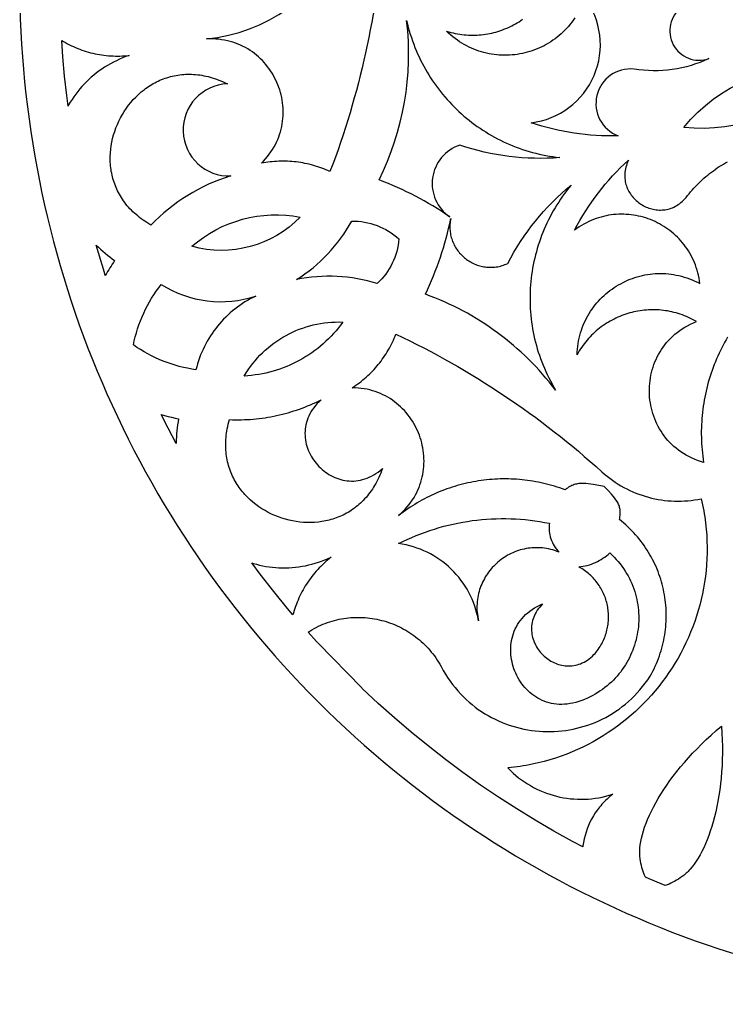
# Model space of a CAD drawing. Extents: x -227 to 273, y -253 to 247.
# Drawn here: x -226.6 to -53.3, y -252.7 to -12.2 of the extents above; entities that cross this region are included whole.
import ezdxf

# ---------------------------------------------------------------- set-up
doc = ezdxf.new("R2010")
doc.units = 0
doc.header["$MEASUREMENT"] = 0
doc.layers.add('LAYER_1', color=18, linetype='CONTINUOUS')

msp = doc.modelspace()

# ---------------------------------------------------------------- linework, layer by layer
at = {"layer": 'LAYER_1'}
for points in [[(23.35, 247.24, 0.414214), (-226.64, -2.75, 0.414214), (23.35, -252.74, 0.414214), (273.34, -2.75, 0.414214)], [(-131.52, -13.3), (-131.31, -14.14), (-131.08, -14.97), (-130.83, -15.8), (-130.57, -16.61), (-130.29, -17.42), (-130, -18.23), (-129.69, -19.02), (-129.37, -19.81), (-129.03, -20.59), (-128.68, -21.36), (-128.32, -22.12), (-127.94, -22.87), (-127.54, -23.61), (-127.14, -24.35), (-126.72, -25.07), (-126.28, -25.79), (-125.84, -26.49), (-125.38, -27.19), (-124.9, -27.88), (-124.42, -28.56), (-123.92, -29.22), (-123.41, -29.88), (-122.89, -30.52), (-122.35, -31.16), (-121.81, -31.79), (-121.25, -32.4), (-120.68, -33), (-120.1, -33.59), (-119.51, -34.17), (-118.91, -34.74), (-118.3, -35.3), (-117.67, -35.85), (-117.04, -36.38), (-116.4, -36.9), (-115.75, -37.41), (-115.08, -37.9), (-114.41, -38.39), (-113.73, -38.86), (-113.04, -39.32), (-112.34, -39.76), (-111.63, -40.2), (-110.91, -40.61), (-110.19, -41.02), (-109.45, -41.41), (-108.71, -41.79), (-107.96, -42.15), (-107.2, -42.5), (-106.44, -42.84), (-105.67, -43.16), (-104.89, -43.46), (-104.1, -43.75), (-103.31, -44.03), (-102.51, -44.29), (-101.7, -44.54), (-100.89, -44.77), (-100.07, -44.98), (-99.24, -45.18), (-98.41, -45.37), (-97.58, -45.54), (-96.73, -45.69), (-95.89, -45.82), (-95.04, -45.94), (-94.18, -46.04), (-95.73, -46.15), (-97.29, -46.21), (-98.84, -46.24), (-100.4, -46.23), (-101.95, -46.17), (-103.5, -46.08), (-105.04, -45.94), (-106.59, -45.77), (-108.12, -45.56), (-109.66, -45.31), (-111.18, -45.02), (-112.7, -44.69), (-114.21, -44.32), (-115.71, -43.92), (-117.21, -43.47), (-118.69, -42.98, 0.61665), (-121.17, -60.59, 0.063158), (-138.49, -51.52, 0.145764), (-131.72, -12.45)], [(-63.75, -38.67, -0.255743), (-28.37, -24.09, -0.255743)], [(-184.47, -25.61), (-183.97, -25.63), (-183.48, -25.67), (-182.97, -25.72), (-182.47, -25.78), (-181.96, -25.86), (-181.45, -25.96), (-180.94, -26.06), (-180.42, -26.19), (-179.9, -26.32), (-179.38, -26.48), (-178.86, -26.64), (-178.33, -26.83), (-177.8, -27.03), (-177.27, -27.24), (-176.73, -27.47), (-176.2, -27.72), (-175.66, -27.98, 1), (-174.84, -50.56, 0.128453), (-194.42, -62.59), (-194.93, -62.3), (-195.42, -61.99), (-195.9, -61.68), (-196.36, -61.37), (-196.81, -61.04), (-197.24, -60.71), (-197.67, -60.37), (-198.07, -60.03), (-198.47, -59.68), (-198.85, -59.32), (-199.21, -58.96), (-199.57, -58.59), (-199.91, -58.22), (-200.23, -57.84), (-200.55, -57.45), (-200.85, -57.06), (-201.14, -56.67), (-201.41, -56.27), (-201.67, -55.87), (-201.92, -55.46), (-202.16, -55.05), (-202.38, -54.63), (-202.6, -54.22), (-202.8, -53.79), (-202.98, -53.37), (-203.16, -52.94), (-203.32, -52.51), (-203.48, -52.07), (-203.62, -51.64), (-203.75, -51.2), (-203.86, -50.76), (-203.97, -50.32), (-204.06, -49.87), (-204.15, -49.42), (-204.22, -48.98), (-204.28, -48.53), (-204.33, -48.08), (-204.37, -47.63), (-204.4, -47.18), (-204.41, -46.73), (-204.42, -46.28), (-204.42, -45.82), (-204.38, -44.92), (-204.3, -44.02), (-204.18, -43.13), (-204.02, -42.24), (-203.83, -41.35), (-203.59, -40.48), (-203.32, -39.61), (-203.02, -38.76), (-202.67, -37.92), (-202.3, -37.09), (-201.89, -36.28), (-201.44, -35.49), (-200.97, -34.71), (-200.46, -33.96), (-199.93, -33.23), (-199.36, -32.52), (-198.76, -31.84), (-198.14, -31.19), (-197.49, -30.56), (-196.81, -29.96), (-196.11, -29.4), (-195.74, -29.13), (-195.38, -28.86), (-195, -28.61), (-194.62, -28.37), (-194.24, -28.13), (-193.85, -27.9), (-193.45, -27.69), (-193.05, -27.48), (-192.64, -27.28), (-192.23, -27.09), (-191.81, -26.92), (-191.38, -26.75), (-190.95, -26.59), (-190.52, -26.45), (-190.08, -26.31), (-189.64, -26.19), (-189.19, -26.07), (-188.74, -25.97), (-188.28, -25.88), (-187.82, -25.8), (-187.35, -25.74), (-186.88, -25.68), (-186.4, -25.64), (-185.93, -25.61), (-185.44, -25.6), (-184.96, -25.6)], [(-184.42, -67.81, -0.228229), (-157.82, -60.62, -0.276488)], [(-145.18, -61.61, -0.186674), (-133.62, -66), (-133.7, -66.78), (-133.82, -67.56), (-133.98, -68.32), (-134.16, -69.07), (-134.39, -69.82), (-134.64, -70.55), (-134.93, -71.26), (-135.26, -71.96), (-135.61, -72.65), (-135.99, -73.32), (-136.41, -73.97), (-136.86, -74.61), (-137.33, -75.22), (-137.84, -75.81), (-138.37, -76.39), (-138.93, -76.93), (-140.14, -76.58), (-141.35, -76.26), (-142.57, -75.99), (-143.8, -75.75), (-145.04, -75.56), (-146.28, -75.4), (-147.52, -75.28), (-148.77, -75.2), (-150.02, -75.16), (-151.27, -75.16), (-152.52, -75.2), (-153.77, -75.28), (-155.02, -75.39), (-156.26, -75.55), (-157.5, -75.74), (-158.74, -75.98, 0.126855)], [(-207.31, -68), (-206.77, -68.5), (-206.23, -68.99), (-205.67, -69.47), (-205.1, -69.94), (-204.52, -70.4), (-203.94, -70.85), (-203.34, -71.29, 0.018216), (-205.62, -74.94), (-205.85, -74.23), (-207.3, -69.4), (-207.83, -67.49)], [(-191.89, -77.16, 0.224974), (-168.71, -80), (-169.39, -80.34), (-170.06, -80.69), (-170.72, -81.07), (-171.37, -81.46), (-172.01, -81.87), (-172.63, -82.29), (-173.24, -82.74), (-173.83, -83.19), (-174.41, -83.67), (-174.98, -84.16), (-175.54, -84.66), (-176.08, -85.18), (-176.6, -85.71), (-177.11, -86.25), (-177.6, -86.81), (-178.08, -87.39), (-178.55, -87.97), (-178.99, -88.57), (-179.42, -89.18), (-179.84, -89.8), (-180.23, -90.43), (-180.61, -91.08), (-180.98, -91.74), (-181.32, -92.4), (-181.65, -93.08), (-181.96, -93.76), (-182.25, -94.46), (-182.52, -95.17), (-182.77, -95.88), (-183, -96.6), (-183.21, -97.33), (-183.41, -98.07), (-184.43, -97.91), (-185.45, -97.72), (-186.47, -97.5), (-187.48, -97.25), (-188.48, -96.97), (-189.47, -96.66), (-190.46, -96.31), (-191.43, -95.94), (-192.4, -95.54), (-193.35, -95.12), (-194.29, -94.66), (-195.21, -94.18), (-196.12, -93.68), (-197.01, -93.14), (-197.89, -92.59), (-198.75, -92, -0.118726)]]:
    msp.add_lwpolyline(points, format="xyb", close=True, dxfattribs=at)
for points in [[(-137.45, 9.81, -0.074077), (-150.52, -49.48), (-151.02, -49.25), (-151.52, -49.04), (-152.02, -48.84), (-152.52, -48.64), (-153.03, -48.46), (-153.54, -48.29), (-154.06, -48.12), (-154.57, -47.97), (-155.09, -47.83), (-155.61, -47.7), (-156.13, -47.58), (-156.66, -47.46), (-157.19, -47.36), (-157.71, -47.27), (-158.24, -47.19), (-158.78, -47.12), (-159.31, -47.06), (-159.84, -47.01), (-160.38, -46.98), (-160.91, -46.95), (-161.45, -46.93), (-161.99, -46.92), (-162.52, -46.93), (-163.06, -46.94), (-163.6, -46.97), (-164.13, -47), (-164.67, -47.05), (-165.21, -47.11), (-165.74, -47.17), (-166.28, -47.25), (-166.81, -47.34), (-167.34, -47.44), (-166.81, -46.9), (-166.32, -46.35), (-165.85, -45.79), (-165.4, -45.22), (-164.99, -44.64), (-164.61, -44.05), (-164.25, -43.45), (-163.92, -42.84), (-163.62, -42.23), (-163.34, -41.61), (-163.09, -40.98), (-162.87, -40.35), (-162.67, -39.71), (-162.5, -39.07), (-162.36, -38.43), (-162.24, -37.78), (-162.15, -37.13), (-162.08, -36.48), (-162.03, -35.83), (-162.01, -35.18), (-162.01, -34.53), (-162.04, -33.88), (-162.09, -33.24), (-162.16, -32.59), (-162.26, -31.95), (-162.37, -31.32), (-162.51, -30.69), (-162.68, -30.06), (-162.86, -29.44), (-163.07, -28.83), (-163.29, -28.23), (-163.54, -27.63), (-163.81, -27.04), (-164.1, -26.47), (-164.4, -25.9), (-164.73, -25.34), (-165.08, -24.8), (-165.45, -24.27), (-165.83, -23.75), (-166.24, -23.24), (-166.66, -22.75), (-167.1, -22.27), (-167.56, -21.81), (-168.03, -21.37), (-168.53, -20.94), (-169.04, -20.53), (-169.56, -20.14), (-170.11, -19.77), (-170.67, -19.41), (-171.24, -19.08), (-171.83, -18.77), (-172.44, -18.48), (-173.06, -18.22), (-173.7, -17.97), (-174.35, -17.75), (-175.01, -17.56), (-175.69, -17.39), (-176.38, -17.24), (-177.09, -17.13), (-177.81, -17.04), (-178.54, -16.97), (-179.28, -16.94), (-180.04, -16.93), (-180.81, -16.96, 0.260478), (-146.99, 6.77)], [(-64.27, -9.18, 0.862472), (-57.58, -21.76, -0.153049), (-75.95, -24.34, 0.87466), (-79.85, -40.72, -0.089383), (-101.19, -37.51, 0.578149), (-88.1, -6.78)]]:
    msp.add_lwpolyline(points, format="xyb", dxfattribs=at)
for points in [[(-90.46, -11.75), (-90.83, -12.3), (-91.22, -12.83), (-91.63, -13.35), (-92.04, -13.86), (-92.48, -14.35), (-92.92, -14.82), (-93.38, -15.27), (-93.85, -15.71), (-94.34, -16.13), (-94.83, -16.53), (-95.34, -16.92), (-95.86, -17.29), (-96.39, -17.65), (-96.93, -17.98), (-97.47, -18.3), (-98.03, -18.6), (-98.59, -18.89), (-99.17, -19.15), (-99.75, -19.4), (-100.33, -19.63), (-100.93, -19.84), (-101.53, -20.04), (-102.13, -20.21), (-102.74, -20.37), (-103.35, -20.51), (-103.97, -20.63), (-104.59, -20.73), (-105.22, -20.82), (-105.84, -20.88), (-106.47, -20.93), (-107.1, -20.95), (-107.74, -20.96), (-108.37, -20.95), (-109, -20.91), (-109.63, -20.86), (-110.26, -20.79), (-110.89, -20.7), (-111.52, -20.59), (-112.14, -20.46), (-112.77, -20.3), (-113.39, -20.13), (-114, -19.94), (-114.61, -19.73), (-115.22, -19.49), (-115.82, -19.24), (-116.41, -18.96), (-117, -18.67), (-117.58, -18.35), (-118.16, -18.01), (-118.73, -17.65), (-119.28, -17.27), (-119.83, -16.87), (-120.38, -16.45), (-120.91, -16), (-121.43, -15.53), (-121.94, -15.04), (-121.4, -15.21), (-120.87, -15.35), (-120.33, -15.49), (-119.8, -15.6), (-119.26, -15.71), (-118.72, -15.8), (-118.19, -15.87), (-117.65, -15.93), (-117.12, -15.98), (-116.58, -16.01), (-116.05, -16.03), (-115.52, -16.04), (-114.99, -16.03), (-114.46, -16.01), (-113.93, -15.98), (-113.41, -15.93), (-112.89, -15.87), (-112.37, -15.8), (-111.85, -15.72), (-111.34, -15.62), (-110.83, -15.51), (-110.32, -15.39), (-109.82, -15.25), (-109.32, -15.1), (-108.83, -14.95), (-108.34, -14.77), (-107.85, -14.59), (-107.37, -14.4), (-106.9, -14.19), (-106.43, -13.97), (-105.96, -13.75), (-105.5, -13.51), (-105.05, -13.26), (-104.6, -12.99), (-104.16, -12.72), (-103.73, -12.44), (-103.3, -12.14)], [(-53, -90.05), (-53.38, -90.71), (-53.75, -91.36), (-54.11, -92.03), (-54.45, -92.7), (-54.79, -93.37), (-55.11, -94.05), (-55.43, -94.74), (-55.73, -95.43), (-56.02, -96.13), (-56.3, -96.83), (-56.57, -97.53), (-56.83, -98.24), (-57.07, -98.95), (-57.31, -99.67), (-57.53, -100.39), (-57.74, -101.11), (-57.94, -101.84), (-58.12, -102.57), (-58.3, -103.31), (-58.46, -104.05), (-58.61, -104.79), (-58.75, -105.53), (-58.87, -106.28), (-58.99, -107.03), (-59.09, -107.78), (-59.18, -108.53), (-59.26, -109.29), (-59.32, -110.05), (-59.37, -110.81), (-59.41, -111.57), (-59.44, -112.33), (-59.46, -113.1), (-59.46, -113.86), (-59.45, -114.63), (-59.42, -115.4), (-59.39, -116.17), (-59.34, -116.94), (-59.27, -117.71), (-59.2, -118.48), (-59.11, -119.25), (-59.01, -120.02), (-58.89, -120.79), (-59.67, -120.56), (-60.42, -120.3), (-61.16, -120.01), (-61.86, -119.7), (-62.55, -119.36), (-63.21, -119), (-63.85, -118.62), (-64.47, -118.22), (-65.06, -117.79), (-65.63, -117.35), (-66.17, -116.88), (-66.7, -116.4), (-67.19, -115.9), (-67.67, -115.39), (-68.12, -114.85), (-68.55, -114.31), (-68.96, -113.74), (-69.34, -113.17), (-69.69, -112.58), (-70.03, -111.98), (-70.34, -111.37), (-70.63, -110.75), (-70.89, -110.12), (-71.13, -109.48), (-71.34, -108.83), (-71.53, -108.18), (-71.7, -107.52), (-71.84, -106.86), (-71.96, -106.19), (-72.06, -105.51), (-72.13, -104.84), (-72.17, -104.16), (-72.2, -103.48), (-72.19, -102.8), (-72.17, -102.12), (-72.12, -101.44), (-72.04, -100.77), (-71.94, -100.09), (-71.82, -99.42), (-71.67, -98.76), (-71.5, -98.1), (-71.3, -97.44), (-71.07, -96.8), (-70.83, -96.16), (-70.56, -95.53), (-70.26, -94.91), (-69.94, -94.3), (-69.59, -93.7), (-69.22, -93.11), (-68.82, -92.53), (-68.4, -91.97), (-67.96, -91.42), (-67.49, -90.89), (-66.99, -90.38), (-66.47, -89.88), (-65.92, -89.39), (-65.35, -88.93), (-64.75, -88.49), (-64.13, -88.06), (-63.48, -87.66), (-62.81, -87.28), (-62.11, -86.92), (-61.39, -86.58), (-60.64, -86.27), (-61.12, -85.99), (-61.61, -85.73), (-62.11, -85.48), (-62.6, -85.25), (-63.1, -85.03), (-63.61, -84.83), (-64.11, -84.63), (-64.62, -84.46), (-65.14, -84.29), (-65.65, -84.14), (-66.16, -84), (-66.68, -83.88), (-67.2, -83.77), (-67.72, -83.67), (-68.24, -83.59), (-68.76, -83.52), (-69.29, -83.46), (-69.81, -83.42), (-70.33, -83.39), (-70.85, -83.37), (-71.37, -83.37), (-71.9, -83.37), (-72.42, -83.39), (-72.93, -83.43), (-73.45, -83.47), (-73.97, -83.53), (-74.48, -83.6), (-74.99, -83.69), (-75.5, -83.78), (-76.01, -83.89), (-76.51, -84.01), (-77.01, -84.15), (-77.51, -84.29), (-78, -84.45), (-78.49, -84.62), (-78.98, -84.8), (-79.46, -84.99), (-79.93, -85.19), (-80.41, -85.41), (-80.87, -85.64), (-81.33, -85.88), (-81.79, -86.13), (-82.24, -86.39), (-82.68, -86.66), (-83.12, -86.95), (-83.55, -87.25), (-83.98, -87.55), (-84.4, -87.87), (-84.81, -88.2), (-85.21, -88.54), (-85.6, -88.89), (-85.99, -89.25), (-86.37, -89.63), (-86.74, -90.01), (-87.1, -90.41), (-87.46, -90.81), (-87.8, -91.23), (-88.14, -91.65), (-88.46, -92.09), (-88.78, -92.53), (-89.08, -92.99), (-89.38, -93.46), (-89.66, -93.93), (-89.93, -94.42), (-89.91, -93.71), (-89.85, -93.02), (-89.78, -92.33), (-89.68, -91.64), (-89.56, -90.97), (-89.42, -90.31), (-89.26, -89.66), (-89.08, -89.02), (-88.88, -88.38), (-88.66, -87.76), (-88.42, -87.15), (-88.17, -86.55), (-87.89, -85.96), (-87.6, -85.39), (-87.29, -84.82), (-86.96, -84.27), (-86.61, -83.73), (-86.25, -83.2), (-85.88, -82.69), (-85.49, -82.18), (-85.08, -81.7), (-84.66, -81.22), (-84.23, -80.76), (-83.78, -80.31), (-83.32, -79.88), (-82.85, -79.46), (-82.36, -79.06), (-81.87, -78.67), (-81.36, -78.3), (-80.84, -77.94), (-80.31, -77.6), (-79.77, -77.27), (-79.22, -76.97), (-78.66, -76.67), (-78.1, -76.4), (-77.52, -76.14), (-76.94, -75.9), (-76.35, -75.68), (-75.75, -75.47), (-75.15, -75.29), (-74.54, -75.12), (-73.92, -74.97), (-73.3, -74.84), (-72.68, -74.73), (-72.04, -74.64), (-71.41, -74.57), (-70.77, -74.51), (-70.13, -74.48), (-69.49, -74.47), (-68.84, -74.48), (-68.19, -74.51), (-67.54, -74.57), (-66.89, -74.64), (-66.24, -74.74), (-65.59, -74.85), (-64.94, -74.99), (-64.29, -75.16), (-63.64, -75.34), (-62.99, -75.55), (-62.35, -75.78), (-61.71, -76.04), (-61.07, -76.32), (-60.43, -76.62), (-59.8, -76.95), (-59.89, -76.26), (-60.01, -75.59), (-60.14, -74.92), (-60.3, -74.27), (-60.48, -73.63), (-60.68, -73), (-60.9, -72.38), (-61.14, -71.78), (-61.39, -71.19), (-61.67, -70.61), (-61.96, -70.04), (-62.27, -69.49), (-62.6, -68.95), (-62.94, -68.42), (-63.3, -67.91), (-63.67, -67.41), (-64.06, -66.93), (-64.47, -66.46), (-64.88, -66), (-65.31, -65.56), (-65.76, -65.14), (-66.21, -64.73), (-66.68, -64.33), (-67.16, -63.95), (-67.66, -63.59), (-68.16, -63.24), (-68.67, -62.91), (-69.19, -62.6), (-69.72, -62.3), (-70.26, -62.01), (-70.81, -61.75), (-71.37, -61.5), (-71.93, -61.27), (-72.5, -61.06), (-73.08, -60.86), (-73.67, -60.69), (-74.25, -60.53), (-74.85, -60.39), (-75.45, -60.26), (-76.05, -60.16), (-76.66, -60.08), (-77.26, -60.01), (-77.88, -59.97), (-78.49, -59.94), (-79.11, -59.93), (-79.72, -59.95), (-80.34, -59.98), (-80.96, -60.03), (-81.58, -60.11), (-82.2, -60.2), (-82.81, -60.32), (-83.43, -60.46), (-84.04, -60.62), (-84.65, -60.8), (-85.26, -61), (-85.87, -61.22), (-86.47, -61.47), (-87.06, -61.74), (-87.65, -62.03), (-88.24, -62.34), (-88.82, -62.68), (-89.39, -63.04), (-89.96, -63.42), (-90.52, -63.83), (-89.88, -62.63), (-89.22, -61.45), (-88.53, -60.28), (-87.81, -59.12), (-87.07, -57.99), (-86.3, -56.87), (-85.51, -55.77), (-84.7, -54.69), (-83.86, -53.62), (-83, -52.58), (-82.11, -51.55), (-81.2, -50.54), (-80.27, -49.56), (-79.32, -48.59), (-78.34, -47.64), (-77.35, -46.72), (-77.53, -47.14), (-77.69, -47.56), (-77.83, -47.97), (-77.95, -48.38), (-78.05, -48.79), (-78.12, -49.2), (-78.18, -49.6), (-78.21, -50), (-78.23, -50.39), (-78.22, -50.78), (-78.2, -51.16), (-78.15, -51.54), (-78.1, -51.91), (-78.02, -52.28), (-77.93, -52.64), (-77.82, -52.99), (-77.69, -53.34), (-77.55, -53.68), (-77.39, -54.01), (-77.22, -54.33), (-77.04, -54.65), (-76.85, -54.96), (-76.64, -55.25), (-76.41, -55.54), (-76.18, -55.82), (-75.94, -56.09), (-75.68, -56.35), (-75.42, -56.6), (-75.14, -56.84), (-74.86, -57.06), (-74.56, -57.28), (-74.26, -57.48), (-73.95, -57.67), (-73.63, -57.85), (-73.31, -58.02), (-72.98, -58.17), (-72.64, -58.31), (-72.3, -58.43), (-71.96, -58.55), (-71.61, -58.64), (-71.25, -58.73), (-70.9, -58.79), (-70.54, -58.85), (-70.17, -58.88), (-69.81, -58.91), (-69.44, -58.91), (-69.08, -58.9), (-68.71, -58.87), (-68.34, -58.82), (-67.98, -58.76), (-67.61, -58.68), (-67.25, -58.58), (-66.89, -58.46), (-66.53, -58.33), (-66.17, -58.17), (-65.82, -57.99), (-65.47, -57.8), (-65.13, -57.58), (-64.79, -57.35), (-64.46, -57.09), (-64.13, -56.81), (-63.81, -56.52), (-63.5, -56.2), (-63.19, -55.85), (-62.83, -55.38), (-62.46, -54.92), (-62.09, -54.46), (-61.7, -54.01), (-61.31, -53.57), (-60.91, -53.14), (-60.5, -52.71), (-60.09, -52.29), (-59.67, -51.89), (-59.23, -51.49), (-58.8, -51.09), (-58.35, -50.71), (-57.9, -50.34), (-57.44, -49.97), (-56.98, -49.61), (-56.5, -49.27), (-56.03, -48.93), (-55.54, -48.6), (-55.05, -48.27), (-54.55, -47.96), (-54.05, -47.66), (-53.54, -47.37), (-53.02, -47.08)]]:
    msp.add_lwpolyline(points, dxfattribs=at)
for points in [[(-215.9, -17.57), (-215.41, -17.84), (-214.92, -18.11), (-214.43, -18.37), (-213.93, -18.61), (-213.43, -18.84), (-212.92, -19.07), (-212.4, -19.28), (-211.88, -19.48), (-211.36, -19.67), (-210.83, -19.85), (-210.3, -20.01), (-209.77, -20.17), (-209.23, -20.32), (-208.69, -20.45), (-208.15, -20.57), (-207.6, -20.68), (-207.06, -20.78), (-206.51, -20.87), (-205.95, -20.95), (-205.4, -21.01), (-204.84, -21.06), (-204.28, -21.1), (-203.72, -21.13), (-203.16, -21.15), (-202.6, -21.16), (-202.04, -21.15), (-201.47, -21.13), (-200.91, -21.1), (-200.34, -21.06), (-199.78, -21), (-200.58, -21.29), (-201.37, -21.6), (-202.14, -21.93), (-202.9, -22.28), (-203.65, -22.65), (-204.38, -23.04), (-205.09, -23.46), (-205.8, -23.89), (-206.48, -24.34), (-207.15, -24.81), (-207.8, -25.3), (-208.44, -25.81), (-209.06, -26.33), (-209.66, -26.88), (-210.24, -27.44), (-210.81, -28.01), (-211.35, -28.6), (-211.88, -29.21), (-212.39, -29.83), (-212.88, -30.46), (-213.34, -31.11), (-213.79, -31.78), (-214.22, -32.45), (-214.63, -33.14), (-214.77, -33.4), (-215.09, -30.84), (-215.6, -26.09), (-216.02, -21.36), (-216.29, -17.33)], [(-91.92, -53.48), (-92.45, -54.15), (-92.97, -54.84), (-93.47, -55.53), (-93.96, -56.23), (-94.43, -56.94), (-94.89, -57.65), (-95.33, -58.38), (-95.75, -59.11), (-96.17, -59.84), (-96.56, -60.59), (-96.94, -61.34), (-97.31, -62.09), (-97.66, -62.85), (-97.99, -63.62), (-98.31, -64.39), (-98.62, -65.17), (-98.91, -65.95), (-99.18, -66.74), (-99.44, -67.53), (-99.68, -68.32), (-99.91, -69.12), (-100.12, -69.93), (-100.32, -70.73), (-100.5, -71.54), (-100.67, -72.35), (-100.82, -73.17), (-100.95, -73.99), (-101.07, -74.81), (-101.17, -75.63), (-101.26, -76.45), (-101.33, -77.28), (-101.39, -78.1), (-101.43, -78.93), (-101.45, -79.76), (-101.46, -80.59), (-101.45, -81.42), (-101.43, -82.25), (-101.39, -83.07), (-101.34, -83.9), (-101.27, -84.73), (-101.18, -85.56), (-101.08, -86.39), (-100.96, -87.21), (-100.83, -88.03), (-100.67, -88.86), (-100.51, -89.68), (-100.33, -90.49), (-100.13, -91.31), (-99.91, -92.12), (-99.68, -92.93), (-99.43, -93.74), (-99.17, -94.54), (-98.89, -95.34), (-98.59, -96.13), (-98.28, -96.92), (-97.95, -97.71), (-97.61, -98.49), (-97.25, -99.27), (-96.87, -100.04), (-96.48, -100.81), (-96.07, -101.57), (-95.64, -102.32), (-95.2, -103.07), (-95.97, -102.07), (-96.76, -101.08), (-97.56, -100.11), (-98.38, -99.15), (-99.22, -98.21), (-100.08, -97.29), (-100.95, -96.38), (-101.83, -95.49), (-102.73, -94.62), (-103.65, -93.76), (-104.58, -92.92), (-105.53, -92.1), (-106.49, -91.29), (-107.46, -90.51), (-108.45, -89.74), (-109.45, -88.99), (-110.47, -88.25), (-111.5, -87.54), (-112.54, -86.84), (-113.59, -86.16), (-114.66, -85.5), (-115.74, -84.86), (-116.83, -84.24), (-117.93, -83.64), (-119.04, -83.06), (-120.17, -82.5), (-121.3, -81.96), (-122.45, -81.44), (-123.61, -80.94), (-124.77, -80.46), (-125.95, -80), (-127.14, -79.56), (-126.61, -78.45), (-126.11, -77.33), (-125.62, -76.21), (-125.14, -75.08), (-124.69, -73.94), (-124.26, -72.79), (-123.84, -71.64), (-123.44, -70.48), (-123.06, -69.32), (-122.7, -68.15), (-122.35, -66.97), (-122.03, -65.79), (-121.72, -64.6), (-121.44, -63.41), (-121.17, -62.21), (-120.92, -61.01), (-120.99, -61.38), (-121.04, -61.76), (-121.08, -62.13), (-121.11, -62.49), (-121.12, -62.86), (-121.12, -63.22), (-121.11, -63.57), (-121.09, -63.93), (-121.05, -64.28), (-121, -64.62), (-120.94, -64.96), (-120.86, -65.3), (-120.78, -65.63), (-120.68, -65.96), (-120.58, -66.28), (-120.46, -66.6), (-120.33, -66.91), (-120.19, -67.22), (-120.04, -67.52), (-119.89, -67.81), (-119.72, -68.1), (-119.54, -68.38), (-119.35, -68.66), (-119.16, -68.93), (-118.96, -69.19), (-118.74, -69.45), (-118.52, -69.69), (-118.3, -69.93), (-118.06, -70.17), (-117.82, -70.39), (-117.57, -70.61), (-117.31, -70.82), (-117.05, -71.02), (-116.78, -71.21), (-116.5, -71.39), (-116.22, -71.57), (-115.93, -71.73), (-115.64, -71.88), (-115.34, -72.03), (-115.04, -72.17), (-114.73, -72.29), (-114.42, -72.41), (-114.11, -72.51), (-113.79, -72.61), (-113.46, -72.69), (-113.14, -72.77), (-112.8, -72.83), (-112.47, -72.88), (-112.14, -72.92), (-111.8, -72.94), (-111.46, -72.96), (-111.11, -72.96), (-110.77, -72.96), (-110.42, -72.93), (-110.08, -72.9), (-109.73, -72.85), (-109.38, -72.8), (-109.03, -72.72), (-108.68, -72.64), (-108.33, -72.54), (-107.98, -72.42), (-107.63, -72.3), (-107.28, -72.15), (-106.94, -72), (-106.2, -70.62), (-105.43, -69.27), (-104.63, -67.93), (-103.8, -66.62), (-102.93, -65.33), (-102.03, -64.06), (-101.1, -62.82), (-100.13, -61.6), (-99.14, -60.41), (-98.12, -59.24), (-97.06, -58.1), (-95.98, -56.99), (-94.87, -55.9), (-93.73, -54.84), (-92.57, -53.81), (-91.37, -52.81)], [(-147.38, -86.38), (-147.91, -87.11), (-148.47, -87.82), (-149.04, -88.51), (-149.63, -89.19), (-150.24, -89.84), (-150.87, -90.48), (-151.51, -91.1), (-152.17, -91.69), (-152.84, -92.27), (-153.53, -92.83), (-154.23, -93.37), (-154.95, -93.89), (-155.68, -94.39), (-156.43, -94.87), (-157.18, -95.32), (-157.95, -95.76), (-158.73, -96.17), (-159.53, -96.56), (-160.33, -96.93), (-161.14, -97.28), (-161.97, -97.61), (-162.8, -97.91), (-163.64, -98.19), (-164.49, -98.44), (-165.35, -98.67), (-166.22, -98.88), (-167.09, -99.07), (-167.97, -99.23), (-168.86, -99.36), (-169.75, -99.47), (-170.65, -99.56), (-171.55, -99.62), (-171.07, -98.83), (-170.56, -98.06), (-170.03, -97.31), (-169.48, -96.58), (-168.9, -95.88), (-168.31, -95.19), (-167.69, -94.53), (-167.05, -93.9), (-166.39, -93.28), (-165.71, -92.69), (-165.02, -92.12), (-164.31, -91.58), (-163.58, -91.06), (-162.83, -90.57), (-162.07, -90.1), (-161.29, -89.66), (-160.5, -89.24), (-159.69, -88.85), (-158.88, -88.49), (-158.05, -88.15), (-157.21, -87.84), (-156.35, -87.56), (-155.49, -87.31), (-154.62, -87.09), (-153.74, -86.89), (-152.85, -86.73), (-151.95, -86.59), (-151.05, -86.49), (-150.14, -86.42), (-149.22, -86.37), (-148.3, -86.36)], [(-132.62, -90.18), (-130.91, -91.02), (-129.21, -91.88), (-127.51, -92.74), (-125.82, -93.63), (-124.14, -94.53), (-122.47, -95.45), (-120.81, -96.38), (-119.16, -97.32), (-117.52, -98.28), (-115.88, -99.26), (-114.26, -100.25), (-112.64, -101.25), (-111.04, -102.28), (-109.44, -103.31), (-107.85, -104.36), (-106.28, -105.43), (-104.71, -106.5), (-103.15, -107.6), (-101.6, -108.71), (-100.07, -109.83), (-98.54, -110.97), (-97.02, -112.12), (-95.52, -113.28), (-94.02, -114.46), (-92.54, -115.65), (-91.06, -116.86), (-89.6, -118.08), (-88.15, -119.32), (-86.71, -120.57), (-85.28, -121.83), (-83.86, -123.1), (-83.84, -123.11), (-83.21, -123.66), (-82.57, -124.19), (-81.92, -124.7), (-81.25, -125.19), (-80.57, -125.66), (-79.88, -126.1), (-79.18, -126.53), (-78.47, -126.93), (-77.75, -127.31), (-77.02, -127.66), (-76.27, -128), (-75.52, -128.31), (-74.76, -128.61), (-74, -128.87), (-73.22, -129.12), (-72.44, -129.34), (-71.66, -129.54), (-70.86, -129.72), (-70.07, -129.88), (-69.26, -130.01), (-68.46, -130.11), (-67.65, -130.2), (-66.84, -130.26), (-66.02, -130.29), (-65.2, -130.3), (-64.38, -130.29), (-63.56, -130.26), (-62.74, -130.19), (-61.92, -130.11), (-61.1, -130), (-60.28, -129.86), (-59.46, -129.7), (-59.3, -130.45), (-59.14, -131.19), (-58.99, -131.94), (-58.85, -132.68), (-58.73, -133.43), (-58.61, -134.17), (-58.42, -135.66), (-58.26, -137.14), (-58.14, -138.61), (-58.07, -140.09), (-58.04, -141.55), (-58.04, -143.01), (-58.09, -144.47), (-58.17, -145.91), (-58.3, -147.35), (-58.46, -148.78), (-58.66, -150.2), (-58.9, -151.61), (-59.17, -153.01), (-59.48, -154.4), (-59.83, -155.78), (-60.21, -157.15), (-60.62, -158.5), (-61.08, -159.84), (-61.56, -161.16), (-62.08, -162.47), (-62.63, -163.77), (-63.22, -165.04), (-63.84, -166.31), (-64.49, -167.55), (-65.17, -168.78), (-65.88, -169.98), (-66.62, -171.17), (-67.39, -172.34), (-68.2, -173.49), (-69.03, -174.62), (-69.89, -175.72), (-70.78, -176.81), (-71.7, -177.87), (-72.64, -178.91), (-73.61, -179.92), (-74.61, -180.91), (-75.63, -181.87), (-76.68, -182.81), (-77.76, -183.72), (-78.86, -184.6), (-79.98, -185.45), (-81.13, -186.28), (-82.3, -187.08), (-83.5, -187.84), (-84.72, -188.58), (-85.95, -189.29), (-87.22, -189.96), (-88.5, -190.6), (-89.8, -191.21), (-91.12, -191.79), (-92.47, -192.33), (-93.83, -192.84), (-95.21, -193.31), (-96.61, -193.75), (-98.03, -194.14), (-99.46, -194.51), (-100.92, -194.83), (-101.65, -194.98), (-102.39, -195.12), (-103.13, -195.24), (-103.87, -195.36), (-104.62, -195.47), (-105.37, -195.57), (-106.13, -195.66), (-106.89, -195.74), (-106.26, -196.37), (-105.61, -196.98), (-104.94, -197.57), (-104.26, -198.12), (-103.56, -198.65), (-102.84, -199.16), (-102.11, -199.63), (-101.36, -200.08), (-100.6, -200.51), (-99.82, -200.9), (-99.04, -201.27), (-98.24, -201.6), (-97.43, -201.91), (-96.62, -202.2), (-95.79, -202.45), (-94.96, -202.67), (-94.12, -202.87), (-93.27, -203.03), (-92.42, -203.17), (-91.56, -203.28), (-90.7, -203.35), (-89.83, -203.4), (-88.96, -203.42), (-88.1, -203.4), (-87.22, -203.36), (-86.35, -203.28), (-85.48, -203.17), (-84.62, -203.04), (-83.75, -202.87), (-82.89, -202.67), (-82.03, -202.43), (-81.17, -202.17), (-81.53, -202.46), (-81.89, -202.75), (-82.23, -203.05), (-82.57, -203.36), (-82.9, -203.67), (-83.22, -203.99), (-83.53, -204.32), (-83.83, -204.65), (-84.12, -204.99), (-84.41, -205.33), (-84.68, -205.68), (-84.95, -206.03), (-85.46, -206.76), (-85.93, -207.5), (-86.36, -208.26), (-86.76, -209.04), (-87.12, -209.84), (-87.45, -210.64), (-87.73, -211.46), (-87.98, -212.3), (-88.19, -213.14), (-88.37, -213.99), (-88.5, -214.84), (-88.53, -215.11), (-91.03, -213.8), (-95.64, -211.24), (-100.2, -208.57), (-104.72, -205.79), (-109.18, -202.91), (-113.59, -199.92), (-117.94, -196.83), (-122.22, -193.63), (-126.45, -190.34), (-130.6, -186.95), (-134.68, -183.47), (-138.68, -179.89), (-142.6, -176.22), (-142.74, -176.09), (-153.46, -165.14), (-153.87, -164.7), (-155.88, -162.45), (-155.49, -162.19), (-154.96, -161.87), (-154.43, -161.57), (-153.89, -161.28), (-153.34, -161), (-152.8, -160.75), (-152.24, -160.51), (-151.69, -160.29), (-151.12, -160.08), (-150.56, -159.89), (-149.99, -159.71), (-149.42, -159.55), (-148.85, -159.41), (-148.27, -159.28), (-147.7, -159.17), (-147.12, -159.07), (-146.54, -158.99), (-145.96, -158.92), (-145.38, -158.87), (-144.79, -158.83), (-144.21, -158.81), (-143.63, -158.8), (-143.05, -158.81), (-142.46, -158.83), (-141.88, -158.87), (-141.31, -158.92), (-140.73, -158.99), (-140.15, -159.07), (-139.58, -159.16), (-139.01, -159.27), (-138.44, -159.4), (-137.88, -159.54), (-137.32, -159.69), (-136.76, -159.85), (-136.21, -160.03), (-135.66, -160.22), (-135.11, -160.43), (-134.57, -160.65), (-134.04, -160.89), (-133.51, -161.13), (-132.99, -161.39), (-132.47, -161.67), (-131.96, -161.95), (-131.46, -162.25), (-130.96, -162.57), (-130.47, -162.89), (-129.99, -163.23), (-129.52, -163.58), (-129.05, -163.95), (-128.6, -164.32), (-128.15, -164.71), (-127.71, -165.11), (-127.28, -165.53), (-126.86, -165.95), (-126.45, -166.39), (-126.05, -166.84), (-125.67, -167.3), (-125.29, -167.78), (-124.92, -168.26), (-124.57, -168.76), (-124.22, -169.27), (-123.89, -169.79), (-123.58, -170.32), (-123.27, -170.86), (-122.76, -171.8), (-122.23, -172.7), (-121.67, -173.58), (-121.09, -174.42), (-120.49, -175.24), (-119.86, -176.04), (-119.21, -176.8), (-118.55, -177.54), (-117.86, -178.25), (-117.15, -178.93), (-116.43, -179.58), (-115.68, -180.21), (-114.92, -180.81), (-114.15, -181.37), (-113.36, -181.92), (-112.55, -182.43), (-111.73, -182.91), (-110.9, -183.37), (-110.05, -183.8), (-109.2, -184.2), (-108.33, -184.57), (-107.45, -184.91), (-106.57, -185.23), (-105.67, -185.51), (-104.77, -185.77), (-103.87, -186), (-102.95, -186.2), (-102.03, -186.37), (-101.11, -186.52), (-100.18, -186.63), (-99.25, -186.72), (-98.32, -186.78), (-97.39, -186.81), (-96.45, -186.81), (-95.52, -186.78), (-94.58, -186.72), (-93.65, -186.63), (-92.72, -186.52), (-91.8, -186.37), (-90.88, -186.2), (-89.96, -186), (-89.05, -185.77), (-88.15, -185.51), (-87.25, -185.22), (-86.36, -184.9), (-85.48, -184.55), (-84.61, -184.17), (-83.75, -183.76), (-82.9, -183.33), (-82.06, -182.86), (-81.24, -182.37), (-80.42, -181.84), (-79.63, -181.29), (-78.84, -180.7), (-78.08, -180.09), (-77.32, -179.45), (-76.59, -178.78), (-75.88, -178.08), (-75.18, -177.34), (-74.5, -176.58), (-73.85, -175.79), (-73.21, -174.97), (-72.6, -174.12), (-72, -173.24), (-71.67, -172.63), (-71.34, -172.02), (-71.04, -171.4), (-70.74, -170.78), (-70.47, -170.16), (-70.2, -169.53), (-69.96, -168.89), (-69.73, -168.26), (-69.51, -167.62), (-69.31, -166.98), (-69.12, -166.33), (-68.95, -165.68), (-68.8, -165.03), (-68.66, -164.38), (-68.53, -163.73), (-68.42, -163.07), (-68.32, -162.42), (-68.24, -161.76), (-68.17, -161.11), (-68.12, -160.45), (-68.08, -159.79), (-68.06, -159.13), (-68.05, -158.48), (-68.06, -157.82), (-68.08, -157.16), (-68.11, -156.51), (-68.16, -155.85), (-68.22, -155.2), (-68.3, -154.55), (-68.39, -153.9), (-68.5, -153.26), (-68.62, -152.61), (-68.75, -151.97), (-68.9, -151.33), (-69.06, -150.7), (-69.23, -150.07), (-69.42, -149.44), (-69.62, -148.82), (-69.84, -148.2), (-70.07, -147.58), (-70.31, -146.97), (-70.57, -146.37), (-70.84, -145.77), (-71.12, -145.17), (-71.42, -144.58), (-71.73, -144), (-72.06, -143.43), (-72.39, -142.86), (-72.74, -142.29), (-73.11, -141.73), (-73.49, -141.19), (-73.88, -140.64), (-74.28, -140.11), (-74.69, -139.58), (-75.12, -139.06), (-75.57, -138.55), (-76.02, -138.05), (-76.49, -137.56), (-76.97, -137.08), (-77.46, -136.6), (-77.97, -136.14), (-78.48, -135.68), (-79.02, -135.24), (-79.56, -134.81), (-79.48, -134.47), (-79.42, -134.15), (-79.37, -133.83), (-79.34, -133.53), (-79.33, -133.23), (-79.33, -132.94), (-79.35, -132.66), (-79.38, -132.39), (-79.43, -132.13), (-79.49, -131.87), (-79.56, -131.62), (-79.64, -131.37), (-79.74, -131.13), (-79.85, -130.89), (-79.97, -130.65), (-80.1, -130.42), (-80.39, -129.97), (-80.72, -129.52), (-81.08, -129.07), (-81.47, -128.62), (-82.32, -127.7), (-83.25, -126.72), (-84.63, -126.47), (-85.94, -126.22), (-86.56, -126.12), (-87.18, -126.03), (-87.77, -125.97), (-88.36, -125.94), (-88.94, -125.95), (-89.22, -125.97), (-89.51, -126), (-89.79, -126.04), (-90.07, -126.1), (-90.35, -126.17), (-90.63, -126.25), (-90.9, -126.35), (-91.18, -126.46), (-91.46, -126.59), (-91.74, -126.74), (-92.01, -126.91), (-92.29, -127.09), (-92.57, -127.3), (-92.85, -127.52), (-93.49, -127.29), (-94.14, -127.06), (-94.79, -126.85), (-95.45, -126.65), (-96.1, -126.46), (-96.76, -126.28), (-97.42, -126.11), (-98.08, -125.95), (-98.74, -125.8), (-99.41, -125.66), (-100.07, -125.54), (-100.74, -125.42), (-101.4, -125.32), (-102.07, -125.22), (-102.74, -125.14), (-103.41, -125.07), (-104.08, -125), (-104.75, -124.95), (-105.42, -124.91), (-106.09, -124.88), (-106.76, -124.86), (-107.43, -124.86), (-108.09, -124.86), (-108.76, -124.87), (-109.43, -124.89), (-110.1, -124.93), (-110.77, -124.97), (-111.43, -125.03), (-112.1, -125.09), (-112.76, -125.17), (-113.42, -125.25), (-114.08, -125.35), (-114.74, -125.46), (-115.4, -125.57), (-116.05, -125.7), (-116.71, -125.84), (-117.36, -125.99), (-118.01, -126.15), (-118.65, -126.32), (-119.3, -126.49), (-119.94, -126.68), (-120.58, -126.88), (-121.21, -127.09), (-121.84, -127.31), (-122.47, -127.54), (-123.1, -127.78), (-123.72, -128.03), (-124.34, -128.29), (-124.96, -128.56), (-125.57, -128.85), (-126.18, -129.14), (-126.78, -129.44), (-127.38, -129.75), (-127.98, -130.07), (-128.57, -130.4), (-129.16, -130.74), (-129.74, -131.09), (-130.32, -131.45), (-130.89, -131.82), (-131.46, -132.2), (-132.02, -132.59), (-132.58, -132.99), (-133.13, -133.4), (-133.68, -133.82), (-133.11, -133.3), (-132.56, -132.78), (-132.05, -132.24), (-131.56, -131.69), (-131.11, -131.12), (-130.68, -130.55), (-130.28, -129.96), (-129.91, -129.37), (-129.56, -128.77), (-129.25, -128.16), (-128.96, -127.54), (-128.69, -126.92), (-128.46, -126.29), (-128.24, -125.66), (-128.06, -125.02), (-127.9, -124.38), (-127.77, -123.73), (-127.66, -123.09), (-127.57, -122.44), (-127.51, -121.79), (-127.48, -121.13), (-127.46, -120.48), (-127.48, -119.84), (-127.51, -119.19), (-127.57, -118.54), (-127.65, -117.9), (-127.76, -117.26), (-127.88, -116.63), (-128.03, -116), (-128.2, -115.38), (-128.39, -114.76), (-128.61, -114.15), (-128.84, -113.55), (-129.1, -112.95), (-129.37, -112.37), (-129.67, -111.8), (-129.98, -111.23), (-130.32, -110.68), (-130.67, -110.14), (-131.05, -109.61), (-131.44, -109.1), (-131.85, -108.6), (-132.28, -108.11), (-132.73, -107.64), (-133.2, -107.18), (-133.68, -106.75), (-134.18, -106.33), (-134.7, -105.92), (-135.23, -105.54), (-135.78, -105.17), (-136.35, -104.83), (-136.93, -104.5), (-137.53, -104.2), (-138.14, -103.92), (-138.77, -103.66), (-139.42, -103.43), (-140.07, -103.22), (-140.75, -103.04), (-141.43, -102.88), (-142.13, -102.74), (-142.85, -102.64), (-143.57, -102.56), (-144.31, -102.51), (-145.07, -102.48), (-144.61, -102.19), (-144.17, -101.88), (-143.73, -101.57), (-143.29, -101.25), (-142.87, -100.92), (-142.45, -100.58), (-142.04, -100.23), (-141.63, -99.88), (-141.23, -99.52), (-140.84, -99.15), (-140.46, -98.77), (-140.09, -98.39), (-139.72, -97.99), (-139.36, -97.6), (-139.01, -97.19), (-138.67, -96.78), (-138.33, -96.36), (-138, -95.94), (-137.69, -95.5), (-137.38, -95.07), (-137.07, -94.62), (-136.78, -94.17), (-136.5, -93.72), (-136.22, -93.25), (-135.95, -92.79), (-135.7, -92.31), (-135.45, -91.83), (-135.21, -91.35), (-134.98, -90.86), (-134.76, -90.36), (-134.55, -89.87), (-134.34, -89.36)], [(-153.2, -105.91), (-153.67, -106.39), (-154.11, -106.88), (-154.5, -107.38), (-154.86, -107.89), (-155.19, -108.41), (-155.48, -108.92), (-155.74, -109.45), (-155.96, -109.98), (-156.15, -110.51), (-156.32, -111.04), (-156.44, -111.57), (-156.54, -112.11), (-156.61, -112.64), (-156.65, -113.18), (-156.67, -113.71), (-156.65, -114.24), (-156.61, -114.77), (-156.54, -115.29), (-156.45, -115.81), (-156.33, -116.32), (-156.19, -116.83), (-156.03, -117.33), (-155.84, -117.82), (-155.63, -118.31), (-155.4, -118.78), (-155.15, -119.25), (-154.87, -119.7), (-154.58, -120.14), (-154.27, -120.57), (-153.95, -120.99), (-153.6, -121.39), (-153.24, -121.78), (-152.87, -122.15), (-152.47, -122.51), (-152.07, -122.85), (-151.65, -123.17), (-151.22, -123.47), (-150.77, -123.75), (-150.31, -124.02), (-149.85, -124.26), (-149.37, -124.48), (-148.88, -124.68), (-148.39, -124.85), (-147.88, -125.01), (-147.37, -125.13), (-146.85, -125.23), (-146.32, -125.31), (-145.79, -125.36), (-145.26, -125.38), (-144.72, -125.37), (-144.18, -125.33), (-143.63, -125.26), (-143.08, -125.16), (-142.54, -125.03), (-141.99, -124.87), (-141.44, -124.67), (-140.89, -124.44), (-140.34, -124.17), (-139.8, -123.87), (-139.25, -123.54), (-138.72, -123.16), (-138.18, -122.75), (-137.65, -122.3), (-137.86, -122.86), (-138.07, -123.41), (-138.3, -123.95), (-138.53, -124.47), (-138.78, -124.98), (-139.03, -125.48), (-139.29, -125.97), (-139.57, -126.44), (-139.84, -126.9), (-140.13, -127.34), (-140.43, -127.78), (-140.73, -128.2), (-141.04, -128.61), (-141.36, -129), (-141.69, -129.39), (-142.02, -129.76), (-142.36, -130.12), (-142.71, -130.47), (-143.06, -130.8), (-143.42, -131.12), (-143.78, -131.43), (-144.15, -131.73), (-144.53, -132.02), (-144.91, -132.3), (-145.3, -132.56), (-145.69, -132.81), (-146.09, -133.05), (-146.49, -133.28), (-146.9, -133.5), (-147.31, -133.71), (-147.72, -133.9), (-148.14, -134.09), (-148.56, -134.26), (-148.99, -134.42), (-149.42, -134.57), (-149.85, -134.71), (-150.28, -134.84), (-150.72, -134.96), (-151.16, -135.07), (-151.6, -135.16), (-152.04, -135.25), (-152.49, -135.32), (-152.94, -135.39), (-153.38, -135.45), (-154.28, -135.52), (-155.19, -135.56), (-156.09, -135.56), (-156.99, -135.52), (-157.89, -135.44), (-158.79, -135.33), (-159.69, -135.17), (-160.57, -134.98), (-161.45, -134.75), (-162.32, -134.48), (-163.18, -134.18), (-164.02, -133.85), (-164.85, -133.48), (-165.66, -133.07), (-166.46, -132.63), (-167.23, -132.17), (-167.98, -131.66), (-168.72, -131.13), (-169.42, -130.56), (-170.1, -129.97), (-170.75, -129.35), (-171.07, -129.02), (-171.38, -128.69), (-171.68, -128.35), (-171.97, -128.01), (-172.25, -127.66), (-172.53, -127.3), (-172.79, -126.93), (-173.05, -126.56), (-173.3, -126.18), (-173.54, -125.79), (-173.77, -125.4), (-173.99, -125), (-174.2, -124.59), (-174.4, -124.18), (-174.59, -123.76), (-174.77, -123.34), (-174.94, -122.91), (-175.1, -122.47), (-175.25, -122.03), (-175.39, -121.58), (-175.51, -121.12), (-175.63, -120.66), (-175.73, -120.19), (-175.82, -119.72), (-175.9, -119.24), (-175.96, -118.76), (-176.02, -118.27), (-176.06, -117.77), (-176.08, -117.27), (-176.1, -116.77), (-176.1, -116.26), (-176.08, -115.74), (-176.05, -115.22), (-176.01, -114.7), (-175.96, -114.16), (-175.89, -113.63), (-175.8, -113.09), (-175.7, -112.54), (-175.59, -111.99), (-175.46, -111.44), (-175.31, -110.88), (-175.15, -110.32), (-174.42, -110.34), (-173.69, -110.35), (-172.97, -110.35), (-172.24, -110.34), (-171.51, -110.32), (-170.79, -110.29), (-170.06, -110.24), (-169.34, -110.18), (-168.62, -110.12), (-167.9, -110.04), (-167.18, -109.94), (-166.46, -109.84), (-165.74, -109.73), (-165.03, -109.6), (-164.32, -109.46), (-163.61, -109.32), (-162.9, -109.16), (-162.2, -108.99), (-161.5, -108.8), (-160.8, -108.61), (-160.11, -108.41), (-159.41, -108.19), (-158.73, -107.96), (-158.04, -107.73), (-157.36, -107.48), (-156.68, -107.22), (-156.01, -106.95), (-155.34, -106.67), (-154.67, -106.37), (-154.01, -106.07), (-153.35, -105.76), (-152.7, -105.43)], [(-191.09, -109.29), (-190.23, -109.53), (-189.37, -109.74), (-188.5, -109.95), (-187.64, -110.14), (-187.77, -110.87), (-187.88, -111.6), (-187.98, -112.33), (-188.06, -113.06), (-188.13, -113.8), (-188.19, -114.53), (-188.23, -115.27), (-188.25, -116), (-188.26, -116.14), (-190.23, -112.4), (-191.9, -109.06)], [(-107.37, -134.59), (-106.18, -134.61), (-105, -134.67), (-103.81, -134.74), (-102.62, -134.84), (-101.44, -134.97), (-100.25, -135.12), (-99.07, -135.3), (-97.89, -135.5), (-96.71, -135.73), (-96.77, -136.21), (-96.79, -136.69), (-96.78, -137.17), (-96.75, -137.65), (-96.69, -138.12), (-96.6, -138.6), (-96.49, -139.06), (-96.35, -139.52), (-96.18, -139.98), (-95.99, -140.42), (-95.77, -140.86), (-95.53, -141.28), (-95.27, -141.68), (-94.98, -142.08), (-94.67, -142.45), (-94.34, -142.81), (-94.85, -142.62), (-95.37, -142.44), (-95.88, -142.28), (-96.4, -142.14), (-96.91, -142.03), (-97.42, -141.93), (-97.93, -141.85), (-98.44, -141.79), (-98.95, -141.75), (-99.46, -141.72), (-99.96, -141.72), (-100.46, -141.73), (-100.96, -141.76), (-101.45, -141.8), (-101.94, -141.87), (-102.43, -141.95), (-102.91, -142.04), (-103.38, -142.16), (-103.85, -142.28), (-104.32, -142.43), (-104.77, -142.59), (-105.23, -142.76), (-105.67, -142.95), (-106.11, -143.15), (-106.54, -143.36), (-106.97, -143.59), (-107.38, -143.84), (-107.79, -144.09), (-108.19, -144.36), (-108.58, -144.64), (-108.96, -144.94), (-109.33, -145.24), (-109.69, -145.56), (-110.04, -145.89), (-110.38, -146.23), (-110.71, -146.58), (-111.02, -146.94), (-111.33, -147.32), (-111.62, -147.7), (-111.9, -148.09), (-112.17, -148.49), (-112.43, -148.9), (-112.67, -149.32), (-112.9, -149.75), (-113.11, -150.19), (-113.31, -150.63), (-113.5, -151.08), (-113.67, -151.54), (-113.83, -152.01), (-113.97, -152.48), (-114.09, -152.96), (-114.2, -153.45), (-114.29, -153.94), (-114.36, -154.44), (-114.42, -154.94), (-114.46, -155.45), (-114.48, -155.96), (-114.48, -156.48), (-114.47, -157), (-114.43, -157.53), (-114.38, -158.06), (-114.3, -158.59), (-114.3, -158.63), (-114.48, -157.83), (-114.73, -156.94), (-115.01, -156.06), (-115.32, -155.19), (-115.67, -154.34), (-116.05, -153.51), (-116.46, -152.7), (-116.9, -151.91), (-117.37, -151.14), (-117.88, -150.39), (-118.4, -149.66), (-118.96, -148.95), (-119.54, -148.26), (-120.15, -147.6), (-120.79, -146.96), (-121.45, -146.35), (-122.13, -145.77), (-122.83, -145.21), (-123.56, -144.68), (-124.31, -144.18), (-125.08, -143.7), (-125.87, -143.26), (-126.67, -142.85), (-127.5, -142.46), (-128.34, -142.11), (-129.2, -141.8), (-130.08, -141.51), (-130.97, -141.27), (-131.87, -141.05), (-132.79, -140.87), (-133.72, -140.73), (-132.65, -140.2), (-131.56, -139.69), (-130.47, -139.21), (-129.37, -138.75), (-128.26, -138.31), (-127.14, -137.9), (-126.02, -137.51), (-124.89, -137.14), (-123.75, -136.8), (-122.61, -136.48), (-121.46, -136.19), (-120.3, -135.92), (-119.14, -135.68), (-117.98, -135.46), (-116.81, -135.26), (-115.64, -135.09), (-114.47, -134.95), (-113.29, -134.82), (-112.11, -134.73), (-110.93, -134.65), (-109.74, -134.61), (-108.56, -134.58)], [(-150.67, -144.4), (-151.1, -144.76), (-151.53, -145.13), (-151.95, -145.51), (-152.36, -145.89), (-152.76, -146.29), (-153.16, -146.69), (-153.54, -147.1), (-153.91, -147.51), (-154.28, -147.94), (-154.64, -148.37), (-154.98, -148.81), (-155.32, -149.25), (-155.65, -149.7), (-155.96, -150.16), (-156.27, -150.63), (-156.57, -151.1), (-156.85, -151.57), (-157.13, -152.06), (-157.4, -152.54), (-157.65, -153.04), (-157.9, -153.54), (-158.13, -154.04), (-158.36, -154.55), (-158.57, -155.06), (-158.77, -155.58), (-158.97, -156.11), (-159.15, -156.63), (-159.31, -157.16), (-159.47, -157.7), (-159.6, -158.18), (-160.94, -156.61), (-164.33, -152.46), (-167.62, -148.24), (-169.68, -145.47), (-169.34, -145.57), (-168.57, -145.79), (-167.79, -145.98), (-167.01, -146.15), (-166.22, -146.29), (-165.43, -146.42), (-164.63, -146.51), (-163.83, -146.58), (-163.03, -146.63), (-162.22, -146.66), (-161.41, -146.65), (-160.61, -146.63), (-159.8, -146.58), (-158.99, -146.51), (-158.18, -146.41), (-157.37, -146.28), (-156.56, -146.14), (-155.75, -145.96), (-154.95, -145.76), (-154.15, -145.54), (-153.36, -145.29), (-152.57, -145.02), (-151.78, -144.72), (-151, -144.4), (-150.22, -144.05)], [(-81.35, -143.52), (-80.83, -144.05), (-80.32, -144.58), (-79.84, -145.13), (-79.38, -145.7), (-78.94, -146.27), (-78.53, -146.85), (-78.14, -147.44), (-77.77, -148.04), (-77.42, -148.64), (-77.1, -149.26), (-76.79, -149.88), (-76.51, -150.51), (-76.25, -151.15), (-76.01, -151.79), (-75.8, -152.43), (-75.6, -153.08), (-75.43, -153.74), (-75.28, -154.4), (-75.15, -155.06), (-75.04, -155.72), (-74.95, -156.39), (-74.88, -157.05), (-74.83, -157.72), (-74.8, -158.39), (-74.8, -159.06), (-74.81, -159.73), (-74.85, -160.39), (-74.9, -161.06), (-74.97, -161.72), (-75.07, -162.38), (-75.18, -163.04), (-75.32, -163.69), (-75.47, -164.34), (-75.65, -164.98), (-75.84, -165.62), (-76.05, -166.25), (-76.29, -166.88), (-76.54, -167.5), (-76.81, -168.11), (-77.1, -168.71), (-77.41, -169.31), (-77.73, -169.89), (-78.08, -170.47), (-78.45, -171.04), (-78.83, -171.59), (-79.23, -172.14), (-79.65, -172.67), (-80.09, -173.19), (-80.55, -173.7), (-81.02, -174.2), (-81.51, -174.68), (-82.02, -175.14), (-82.55, -175.6), (-83.1, -176.03), (-83.66, -176.46), (-84.24, -176.86), (-84.84, -177.25), (-85.46, -177.62), (-86.09, -177.97), (-86.74, -178.31), (-87.41, -178.62), (-88.09, -178.92), (-88.79, -179.19), (-89.52, -179.45), (-90.24, -179.67), (-90.95, -179.84), (-91.65, -179.97), (-92.34, -180.07), (-93.02, -180.13), (-93.68, -180.15), (-94.33, -180.14), (-94.97, -180.09), (-95.6, -180.02), (-96.21, -179.9), (-96.81, -179.76), (-97.39, -179.59), (-97.96, -179.39), (-98.51, -179.16), (-99.05, -178.9), (-99.57, -178.62), (-100.08, -178.31), (-100.57, -177.98), (-101.04, -177.62), (-101.49, -177.25), (-101.93, -176.85), (-102.34, -176.44), (-102.74, -176), (-103.12, -175.55), (-103.48, -175.08), (-103.82, -174.6), (-104.13, -174.1), (-104.43, -173.59), (-104.71, -173.06), (-104.96, -172.53), (-105.19, -171.99), (-105.4, -171.43), (-105.58, -170.87), (-105.75, -170.3), (-105.88, -169.73), (-106, -169.15), (-106.09, -168.56), (-106.15, -167.98), (-106.19, -167.39), (-106.2, -166.8), (-106.19, -166.21), (-106.15, -165.62), (-106.08, -165.04), (-105.98, -164.46), (-105.86, -163.88), (-105.71, -163.31), (-105.53, -162.74), (-105.32, -162.19), (-105.08, -161.64), (-104.81, -161.1), (-104.51, -160.57), (-104.18, -160.06), (-103.81, -159.56), (-103.42, -159.07), (-102.99, -158.59), (-102.54, -158.13), (-102.04, -157.69), (-101.52, -157.27), (-100.96, -156.87), (-100.37, -156.49), (-99.74, -156.12), (-99.08, -155.78), (-98.38, -155.47), (-98.76, -155.86), (-99.1, -156.27), (-99.42, -156.67), (-99.7, -157.08), (-99.96, -157.5), (-100.19, -157.92), (-100.39, -158.34), (-100.57, -158.76), (-100.72, -159.18), (-100.84, -159.61), (-100.94, -160.03), (-101.02, -160.46), (-101.07, -160.88), (-101.1, -161.3), (-101.11, -161.72), (-101.09, -162.14), (-101.05, -162.56), (-101, -162.97), (-100.92, -163.37), (-100.82, -163.77), (-100.7, -164.17), (-100.57, -164.56), (-100.41, -164.94), (-100.24, -165.32), (-100.06, -165.69), (-99.85, -166.05), (-99.63, -166.4), (-99.4, -166.74), (-99.15, -167.08), (-98.89, -167.4), (-98.61, -167.71), (-98.32, -168.01), (-98.02, -168.29), (-97.71, -168.56), (-97.38, -168.82), (-97.05, -169.07), (-96.71, -169.3), (-96.35, -169.52), (-95.99, -169.72), (-95.62, -169.9), (-95.24, -170.07), (-94.86, -170.22), (-94.47, -170.35), (-94.07, -170.46), (-93.67, -170.56), (-93.26, -170.63), (-92.85, -170.69), (-92.44, -170.72), (-92.02, -170.73), (-91.6, -170.72), (-91.18, -170.69), (-90.75, -170.63), (-90.33, -170.55), (-89.91, -170.45), (-89.48, -170.32), (-89.06, -170.17), (-88.64, -169.98), (-88.22, -169.78), (-87.81, -169.54), (-87.39, -169.28), (-86.99, -168.99), (-86.58, -168.67), (-86.18, -168.32), (-85.79, -167.95), (-85.51, -167.63), (-85.25, -167.31), (-84.99, -166.98), (-84.75, -166.65), (-84.52, -166.31), (-84.3, -165.97), (-84.09, -165.62), (-83.89, -165.27), (-83.71, -164.92), (-83.53, -164.56), (-83.37, -164.2), (-83.21, -163.84), (-83.07, -163.47), (-82.94, -163.1), (-82.82, -162.73), (-82.71, -162.36), (-82.61, -161.98), (-82.53, -161.6), (-82.45, -161.23), (-82.38, -160.85), (-82.33, -160.46), (-82.28, -160.08), (-82.25, -159.7), (-82.23, -159.32), (-82.21, -158.93), (-82.21, -158.55), (-82.22, -158.17), (-82.24, -157.79), (-82.27, -157.4), (-82.31, -157.02), (-82.36, -156.64), (-82.42, -156.27), (-82.49, -155.89), (-82.57, -155.52), (-82.66, -155.15), (-82.76, -154.78), (-82.87, -154.41), (-82.99, -154.05), (-83.12, -153.69), (-83.26, -153.33), (-83.42, -152.98), (-83.58, -152.63), (-83.75, -152.29), (-83.93, -151.95), (-84.12, -151.61), (-84.32, -151.28), (-84.53, -150.95), (-84.75, -150.63), (-84.97, -150.32), (-85.21, -150.01), (-85.46, -149.7), (-85.72, -149.41), (-85.98, -149.12), (-86.26, -148.83), (-86.55, -148.56), (-86.84, -148.29), (-87.14, -148.02), (-87.46, -147.77), (-87.78, -147.52), (-88.11, -147.28), (-88.45, -147.05), (-88.8, -146.83), (-89.16, -146.62), (-89.53, -146.41), (-89, -146.35), (-88.47, -146.27), (-87.95, -146.17), (-87.43, -146.05), (-86.92, -145.9), (-86.41, -145.74), (-85.92, -145.55), (-85.43, -145.34), (-84.95, -145.12), (-84.48, -144.87), (-84.02, -144.61), (-83.58, -144.32), (-83.14, -144.02), (-82.71, -143.7), (-82.3, -143.36), (-81.9, -143.01)], [(-114.27, -158.75), (-114.1, -159.67), (-114.21, -159.13), (-114.3, -158.63)], [(-54.4, -187.19), (-54.32, -188.84), (-54.29, -190.47), (-54.28, -192.07), (-54.32, -193.65), (-54.38, -195.2), (-54.47, -196.72), (-54.6, -198.21), (-54.75, -199.67), (-54.93, -201.1), (-55.14, -202.5), (-55.38, -203.86), (-55.64, -205.18), (-55.92, -206.47), (-56.22, -207.72), (-56.55, -208.94), (-56.89, -210.11), (-57.26, -211.24), (-57.64, -212.32), (-58.04, -213.37), (-58.45, -214.36), (-58.88, -215.31), (-59.32, -216.22), (-59.78, -217.07), (-60.24, -217.87), (-60.72, -218.63), (-61.2, -219.33), (-61.69, -219.97), (-62.19, -220.56), (-62.44, -220.84), (-62.69, -221.1), (-62.94, -221.34), (-63.19, -221.57), (-63.45, -221.79), (-63.7, -221.99), (-64.17, -222.34), (-64.63, -222.67), (-65.09, -222.98), (-65.54, -223.26), (-65.99, -223.53), (-66.45, -223.78), (-66.9, -224.01), (-67.36, -224.22), (-67.83, -224.41), (-68.3, -224.58), (-68.32, -224.59), (-72.24, -222.94), (-73.17, -222.52), (-73.18, -222.51), (-73.38, -222.05), (-73.57, -221.58), (-73.74, -221.11), (-73.89, -220.63), (-74.02, -220.13), (-74.14, -219.62), (-74.25, -219.1), (-74.35, -218.56), (-74.43, -218), (-74.5, -217.41), (-74.53, -217.09), (-74.55, -216.76), (-74.56, -216.41), (-74.56, -216.06), (-74.54, -215.7), (-74.52, -215.33), (-74.44, -214.56), (-74.31, -213.76), (-74.14, -212.93), (-73.92, -212.06), (-73.66, -211.17), (-73.36, -210.25), (-73.01, -209.31), (-72.62, -208.34), (-72.19, -207.35), (-71.71, -206.34), (-71.19, -205.32), (-70.62, -204.27), (-70.01, -203.21), (-69.36, -202.14), (-68.67, -201.05), (-67.93, -199.95), (-67.15, -198.85), (-66.33, -197.73), (-65.47, -196.62), (-64.56, -195.5), (-63.61, -194.37), (-62.62, -193.25), (-61.59, -192.13), (-60.51, -191.01), (-59.39, -189.89), (-58.24, -188.79), (-57.03, -187.68), (-55.79, -186.59), (-54.51, -185.51)]]:
    msp.add_lwpolyline(points, close=True, dxfattribs=at)

doc.saveas('drawing.dxf')
